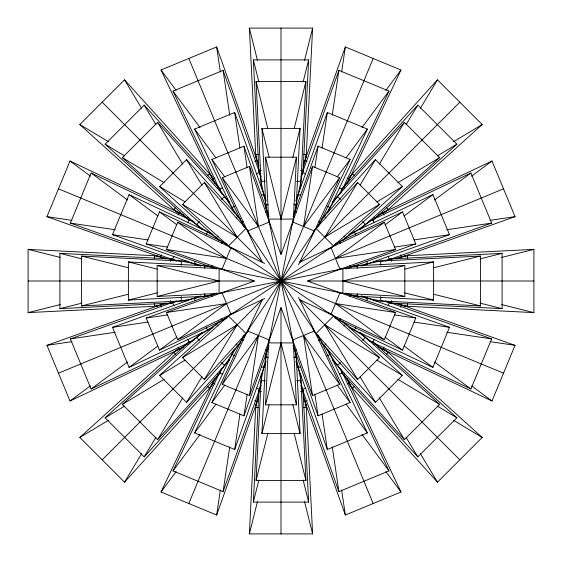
<?xml version="1.0" encoding="UTF-8"?>
<svg xmlns="http://www.w3.org/2000/svg" width="562" height="562" viewBox="0 0 562 562"><rect width="100%" height="100%" fill="white"/><g stroke="black" fill="none" stroke-linecap="round" stroke-linejoin="round"><path stroke-width="0.84" d="M306.114 403.952L312.613 533.9L249.388 533.9L255.886 403.952M303.023 389.817L308.636 502.105L253.364 502.105L258.977 389.817M300.593 373.709L305.932 480.433L256.068 480.433L261.407 373.709M296.048 352.985L300.073 433.604L261.927 433.604L265.952 352.985M293.294 341.176L296.476 404.823L265.524 404.823L268.706 341.176M293.294 220.824L296.476 157.177L265.524 157.177L268.706 220.824M296.048 209.015L300.073 128.396L261.927 128.396L265.952 209.015M300.593 188.291L305.932 81.567L256.068 81.567L261.407 188.291M303.023 172.183L308.636 59.895L253.364 59.895L258.977 172.183M306.114 158.048L312.613 28.1L249.388 28.1L255.886 158.048M214.909 378.296L161.013 492.003L216.644 515.045L220.374 489.966M221.744 368.096L173.012 470.9L223.079 491.638L229.76 446.748M234.389 348.995L194.607 432.923L234.663 449.509L239.953 413.976M243.873 335.064L211.888 402.54L243.929 415.81L247.14 394.25M249.493 395.585L258.436 335.472L222.257 384.31L249.493 395.585L281 307.281L312.507 395.585L339.743 384.31L298.513 297.326M312.507 166.415L303.564 226.528L339.743 177.69L312.507 166.415L281 254.719L249.493 166.415L222.257 177.69L262.412 262.412M314.861 167.75L318.071 146.19L350.112 159.46L318.127 226.936M322.047 148.024L327.337 112.491L367.393 129.077L327.611 213.005M332.24 115.252L338.921 70.362L388.988 91.1L340.256 193.904M341.626 72.034L345.356 46.955L400.987 69.997L347.091 183.704M259.208 391.152L257.164 401.479L254.783 400.488M261.59 379.104L259.553 389.431L256.342 388.103M266.051 356.582L263.838 367.745L261.435 366.747M268.798 342.687L267.273 350.393L265.671 349.733M293.202 219.313L294.727 211.607L296.329 212.267M295.949 205.418L298.162 194.255L300.565 195.253M300.41 182.896L302.447 172.569L305.658 173.897M302.792 170.848L304.836 160.521L307.217 161.512M257.255 399.708L255.71 407.45L258.323 407.45M259.574 388.124L258.892 391.552L261.442 391.552M264.154 365.244L261.056 380.713L265.39 380.713M267.456 348.728L265.742 357.306L268.285 357.306M269.648 337.748L268.615 342.911L293.385 342.911L292.352 337.748M292.352 224.252L293.385 219.089L268.615 219.089L269.648 224.252M294.544 213.272L296.258 204.694L293.715 204.694M297.846 196.756L300.944 181.287L296.61 181.287M302.426 173.876L303.108 170.448L300.558 170.448M304.745 162.292L306.29 154.55L303.677 154.55M304.548 60.352L312.613 28.1M303.108 82.003L308.636 59.895M294.312 128.045L305.932 81.567M292.872 157.22L300.073 128.396M296.476 157.177L281 219.089L265.524 157.177M265.524 404.823L281 342.911L296.476 404.823M261.927 433.604L269.128 404.781M256.068 480.433L267.688 433.955M253.364 502.105L258.892 479.997M249.388 533.9L257.452 501.648M303.066 165.467L345.356 46.955M300.979 176.686L338.921 70.362M295.837 200.775L327.337 112.491M292.978 216.518L318.071 146.19M243.929 415.81L269.022 345.482M234.663 449.509L266.163 361.226M223.079 491.638L261.021 385.314M216.644 515.045L258.934 396.533M165.467 258.934L46.955 216.644L69.997 161.013L183.704 214.909M176.686 261.021L70.362 223.079L91.1 173.012L193.904 221.744M200.775 266.163L112.491 234.663L129.077 194.607L213.005 234.389M216.518 269.022L146.19 243.929L159.46 211.888L226.936 243.873M161.512 254.783L160.521 257.164L170.848 259.208M177.971 215.049L178.955 212.661L187.701 218.52M264.674 298.513L177.69 339.743L166.415 312.507L254.719 281L166.415 249.493L177.69 222.257L264.674 263.487M173.897 256.342L172.569 259.553L182.896 261.59M187.834 222.7L189.162 219.496L197.908 225.355M195.253 261.435L194.255 263.838L205.418 266.051M206.198 235L207.526 231.797L216.988 238.126M212.267 265.671L211.607 267.273L219.313 268.798M221.561 243.241L222.222 241.639L228.755 246.008M188.825 503.524L373.175 58.476M340.439 318.759L339.778 320.361L333.245 315.992M349.733 296.329L350.393 294.727L342.687 293.202M355.802 327L354.474 330.203L345.012 323.874M366.747 300.565L367.745 298.162L356.582 295.949M374.166 339.3L372.838 342.504L364.092 336.645M388.103 305.658L389.431 302.447L379.104 300.41M299.588 299.588L384.31 339.743L395.585 312.507L307.281 281L395.585 249.493L384.31 222.257L299.588 262.412M384.029 346.951L383.045 349.339L374.299 343.48M400.488 307.217L401.479 304.836L391.152 302.792M335.064 318.127L402.54 350.112L415.81 318.071L345.482 292.978M348.995 327.611L432.923 367.393L449.509 327.337L361.226 295.837M368.096 340.256L470.9 388.988L491.638 338.921L385.314 300.979M378.296 347.091L492.003 400.987L515.045 345.356L396.533 303.066M222.257 384.31L262.412 299.588M298.513 264.674L339.743 177.69M176.953 349.592L79.818 437.475L124.525 482.182L141.631 453.674M189.12 341.794L105.108 417.805L144.195 456.892L155.92 437.348M201.589 332.704L122.354 404.394L157.606 439.646L182.706 397.819M219.461 321.267L159.601 375.423L186.577 402.399L201.863 376.919M204.392 379.498L237.22 324.78L182.502 357.608L204.392 379.498L247.723 331.601M357.608 182.502L324.78 237.22L379.498 204.392L357.608 182.502L314.277 230.399M360.137 185.081L375.423 159.601L402.399 186.577L342.539 240.733M379.294 164.181L404.394 122.354L439.646 157.606L360.411 229.296M406.08 124.652L417.805 105.108L456.892 144.195L372.88 220.206M420.369 108.325L437.475 79.818L482.182 124.525L385.047 212.408M213.363 382.455L209.471 388.3L207.617 386.445M219.918 372.627L218.463 374.805L217.262 373.604M232.858 353.21L224.589 365.609L221.526 362.546M242.686 338.472L237.838 345.742L236.04 343.944M249.38 328.426L245.98 333.533L228.467 316.02L233.574 312.62M312.62 233.574L316.02 228.467L333.533 245.98L328.426 249.38M319.314 223.528L324.162 216.258L325.96 218.056M329.142 208.79L337.411 196.391L340.474 199.454M342.082 189.373L343.537 187.195L344.738 188.396M348.637 179.545L352.529 173.7L354.383 175.555M218.52 374.299L212.661 383.045L215.049 384.029M225.355 364.092L219.496 372.838L222.7 374.166M238.126 345.012L231.797 354.474L235 355.802M246.008 333.245L241.639 339.778L243.241 340.439M315.992 228.755L320.361 222.222L318.759 221.561M323.874 216.988L330.203 207.526L327 206.198M336.645 197.908L342.504 189.162L339.3 187.834M343.48 187.701L349.339 178.955L346.951 177.971M385.897 90.37L400.987 69.997M361.97 127.567L388.988 91.1M346.002 157.943L367.393 129.077M337.137 176.981L350.112 159.46M211.888 402.54L224.863 385.019M194.607 432.923L215.998 404.057M173.012 470.9L200.03 434.433M161.013 492.003L176.103 471.63M349.592 176.953L437.475 79.818M341.794 189.12L417.805 105.108M332.704 201.589L404.394 122.354M321.267 219.461L375.423 159.601M186.577 402.399L240.733 342.539M157.606 439.646L229.296 360.411M144.195 456.892L220.206 372.88M124.525 482.182L212.408 385.047M176.953 212.408L79.818 124.525L124.525 79.818L212.408 176.953M189.12 220.206L105.108 144.195L144.195 105.108L220.206 189.12M201.589 229.296L122.354 157.606L157.606 122.354L229.296 201.589M219.461 240.733L159.601 186.577L186.577 159.601L240.733 219.461M175.555 207.617L173.7 209.471L179.545 213.363M207.617 175.555L209.471 173.7L213.363 179.545M230.399 247.723L182.502 204.392L204.392 182.502L247.723 230.399M188.396 217.262L187.195 218.463L189.373 219.918M217.262 188.396L218.463 187.195L219.918 189.373M199.454 221.526L196.391 224.589L208.79 232.858M221.526 199.454L224.589 196.391L232.858 208.79M218.056 236.04L216.258 237.838L223.528 242.686M236.04 218.056L237.838 216.258L242.686 223.528M102.172 459.828L262.503 299.497M299.497 262.503L459.828 102.172M325.96 343.944L324.162 345.742L319.314 338.472M343.944 325.96L345.742 324.162L338.472 319.314M340.474 362.546L337.411 365.609L329.142 353.21M362.546 340.474L365.609 337.411L353.21 329.142M344.738 373.604L343.537 374.805L342.082 372.627M373.604 344.738L374.805 343.537L372.627 342.082M314.277 331.601L357.608 379.498L379.498 357.608L331.601 314.277M354.383 386.445L352.529 388.3L348.637 382.455M386.445 354.383L388.3 352.529L382.455 348.637M321.267 342.539L375.423 402.399L402.399 375.423L342.539 321.267M332.704 360.411L404.394 439.646L439.646 404.394L360.411 332.704M341.794 372.88L417.805 456.892L456.892 417.805L372.88 341.794M349.592 385.047L437.475 482.182L482.182 437.475L385.047 349.592M182.502 357.608L230.399 314.277M331.601 247.723L379.498 204.392M165.467 303.066L46.955 345.356L69.997 400.987L90.37 385.897M176.686 300.979L70.362 338.921L91.1 388.988L127.567 361.97M200.775 295.837L112.491 327.337L129.077 367.393L157.943 346.002M216.518 292.978L146.19 318.071L159.46 350.112L176.981 337.137M177.69 339.743L226.528 303.564L166.415 312.507M384.31 222.257L335.472 258.436L395.585 249.493M385.019 224.863L402.54 211.888L415.81 243.929L345.482 269.022M404.057 215.998L432.923 194.607L449.509 234.663L361.226 266.163M434.433 200.03L470.9 173.012L491.638 223.079L385.314 261.021M471.63 176.103L492.003 161.013L515.045 216.644L396.533 258.934M187.701 343.48L178.955 349.339L177.971 346.951M197.908 336.645L189.162 342.504L187.834 339.3M216.988 323.874L207.526 330.203L206.198 327M228.755 315.992L222.222 320.361L221.561 318.759M333.245 246.008L339.778 241.639L340.439 243.241M345.012 238.126L354.474 231.797L355.802 235M364.092 225.355L372.838 219.496L374.166 222.7M374.299 218.52L383.045 212.661L384.029 215.049M179.545 348.637L173.7 352.529L175.555 354.383M189.373 342.082L187.195 343.537L188.396 344.738M208.79 329.142L196.391 337.411L199.454 340.474M223.528 319.314L216.258 324.162L218.056 325.96M338.472 242.686L345.742 237.838L343.944 236.04M353.21 232.858L365.609 224.589L362.546 221.526M372.627 219.918L374.805 218.463L373.604 217.262M382.455 213.363L388.3 209.471L386.445 207.617M453.674 141.631L482.182 124.525M437.348 155.92L456.892 144.195M397.819 182.706L439.646 157.606M376.919 201.863L402.399 186.577M159.601 375.423L185.081 360.137M122.354 404.394L164.181 379.294M105.108 417.805L124.652 406.08M79.818 437.475L108.325 420.369M378.296 214.909L492.003 161.013M368.096 221.744L470.9 173.012M348.995 234.389L432.923 194.607M335.064 243.873L402.54 211.888M159.46 350.112L226.936 318.127M129.077 367.393L213.005 327.611M91.1 388.988L193.904 340.256M69.997 400.987L183.704 347.091M214.909 183.704L161.013 69.997L216.644 46.955L258.934 165.467M221.744 193.904L173.012 91.1L223.079 70.362L261.021 176.686M234.389 213.005L194.607 129.077L234.663 112.491L266.163 200.775M243.873 226.936L211.888 159.46L243.929 146.19L269.022 216.518M215.049 177.971L212.661 178.955L218.52 187.701M254.783 161.512L257.164 160.521L259.208 170.848M222.7 187.834L219.496 189.162L225.355 197.908M256.342 173.897L259.553 172.569L261.59 182.896M235 206.198L231.797 207.526L238.126 216.988M261.435 195.253L263.838 194.255L266.051 205.418M243.241 221.561L241.639 222.222L246.008 228.755M265.671 212.267L267.273 211.607L268.798 219.313M58.476 373.175L503.524 188.825M296.329 349.733L294.727 350.393L293.202 342.687M318.759 340.439L320.361 339.778L315.992 333.245M300.565 366.747L298.162 367.745L295.949 356.582M327 355.802L330.203 354.474L323.874 345.012M305.658 388.103L302.447 389.431L300.41 379.104M339.3 374.166L342.504 372.838L336.645 364.092M307.217 400.488L304.836 401.479L302.792 391.152M346.951 384.029L349.339 383.045L343.48 374.299M292.978 345.482L318.071 415.81L350.112 402.54L318.127 335.064M295.837 361.226L327.337 449.509L367.393 432.923L327.611 348.995M300.979 385.314L338.921 491.638L388.988 470.9L340.256 368.096M303.066 396.533L345.356 515.045L400.987 492.003L347.091 378.296M158.048 255.886L28.1 249.388L28.1 312.613L60.352 304.548M172.183 258.977L59.895 253.364L59.895 308.636L82.003 303.108M188.291 261.407L81.567 256.068L81.567 305.932L128.045 294.312M209.015 265.952L128.396 261.927L128.396 300.073L157.22 292.872M157.177 296.476L219.089 281L157.177 265.524L157.177 296.476L220.824 293.294M404.823 265.524L342.911 281L404.823 296.476L404.823 265.524L341.176 268.706M404.781 269.128L433.604 261.927L433.604 300.073L352.985 296.048M433.955 267.688L480.433 256.068L480.433 305.932L373.709 300.593M479.997 258.892L502.105 253.364L502.105 308.636L389.817 303.023M501.648 257.452L533.9 249.388L533.9 312.613L403.952 306.114M162.292 304.745L154.55 306.29L154.55 303.677M173.876 302.426L170.448 303.108L170.448 300.558M196.756 297.846L181.287 300.944L181.287 296.61M213.272 294.544L204.694 296.258L204.694 293.715M224.252 292.352L219.089 293.385L219.089 268.615L224.252 269.648M337.748 269.648L342.911 268.615L342.911 293.385L337.748 292.352M348.728 267.456L357.306 265.742L357.306 268.285M365.244 264.154L380.713 261.056L380.713 265.39M388.124 259.574L391.552 258.892L391.552 261.442M399.708 257.255L407.45 255.71L407.45 258.323M170.848 302.792L160.521 304.836L161.512 307.217M182.896 300.41L172.569 302.447L173.897 305.658M205.418 295.949L194.255 298.162L195.253 300.565M219.313 293.202L211.607 294.727L212.267 296.329M342.687 268.798L350.393 267.273L349.733 265.671M356.582 266.051L367.745 263.838L366.747 261.435M379.104 261.59L389.431 259.553L388.103 256.342M391.152 259.208L401.479 257.164L400.488 254.783M489.966 220.374L515.045 216.644M446.748 229.76L491.638 223.079M413.976 239.953L449.509 234.663M394.25 247.14L415.81 243.929M146.19 318.071L167.75 314.861M112.491 327.337L148.024 322.047M70.362 338.921L115.252 332.24M46.955 345.356L72.034 341.626M403.952 255.886L533.9 249.388M389.817 258.977L502.105 253.364M373.709 261.407L480.433 256.068M352.985 265.952L433.604 261.927M128.396 300.073L209.015 296.048M81.567 305.932L188.291 300.593M59.895 308.636L172.183 303.023M28.1 312.613L158.048 306.114M258.323 154.55L255.71 154.55L257.255 162.292M261.442 170.448L258.892 170.448L259.574 173.876M265.39 181.287L261.056 181.287L264.154 196.756M268.285 204.694L265.742 204.694L267.456 213.272M28.1 281L253.968 281M308.032 281L533.9 281M293.715 357.306L296.258 357.306L294.544 348.728M296.61 380.713L300.944 380.713L297.846 365.244M300.558 391.552L303.108 391.552L302.426 388.124M303.677 407.45L306.29 407.45L304.745 399.708M157.177 265.524L220.824 268.706M341.176 293.294L404.823 296.476M46.955 216.644L72.034 220.374M70.362 223.079L115.252 229.76M112.491 234.663L148.024 239.953M146.19 243.929L167.75 247.14M166.415 249.493L226.528 258.436L177.69 222.257M395.585 312.507L335.472 303.564L384.31 339.743M394.25 314.861L415.81 318.071M413.976 322.047L449.509 327.337M446.748 332.24L491.638 338.921M489.966 341.626L515.045 345.356M162.292 257.255L154.55 255.71L154.55 258.323M173.876 259.574L170.448 258.892L170.448 261.442M196.756 264.154L181.287 261.056L181.287 265.39M213.272 267.456L204.694 265.742L204.694 268.285M348.728 294.544L357.306 296.258L357.306 293.715M365.244 297.846L380.713 300.944L380.713 296.61M388.124 302.426L391.552 303.108L391.552 300.558M399.708 304.745L407.45 306.29L407.45 303.677M501.648 304.548L533.9 312.613M479.997 303.108L502.105 308.636M433.955 294.312L480.433 305.932M404.781 292.872L433.604 300.073M128.396 261.927L157.22 269.128M81.567 256.068L128.045 267.688M59.895 253.364L82.003 258.892M28.1 249.388L60.352 257.452M58.476 188.825L503.524 373.175M79.818 124.525L108.325 141.631M105.108 144.195L124.652 155.92M122.354 157.606L164.181 182.706M159.601 186.577L185.081 201.863M182.502 204.392L237.22 237.22L204.392 182.502M379.498 357.608L324.78 324.78L357.608 379.498M376.919 360.137L402.399 375.423M397.819 379.294L439.646 404.394M437.348 406.08L456.892 417.805M453.674 420.369L482.182 437.475M233.574 249.38L228.467 245.98L245.98 228.467L249.38 233.574M328.426 312.62L333.533 316.02L316.02 333.533L312.62 328.426M471.63 385.897L492.003 400.987M434.433 361.97L470.9 388.988M404.057 346.002L432.923 367.393M385.019 337.137L402.54 350.112M159.46 211.888L176.981 224.863M129.077 194.607L157.943 215.998M91.1 173.012L127.567 200.03M69.997 161.013L90.37 176.103M102.172 102.172L262.503 262.503M299.497 299.497L459.828 459.828M161.013 69.997L176.103 90.37M173.012 91.1L200.03 127.567M194.607 129.077L215.998 157.943M211.888 159.46L224.863 176.981M222.257 177.69L258.436 226.528L249.493 166.415M339.743 384.31L303.564 335.472L312.507 395.585M337.137 385.019L350.112 402.54M346.002 404.057L367.393 432.923M361.97 434.433L388.988 470.9M385.897 471.63L400.987 492.003M420.369 453.674L437.475 482.182M406.08 437.348L417.805 456.892M379.294 397.819L404.394 439.646M360.137 376.919L375.423 402.399M186.577 159.601L201.863 185.081M157.606 122.354L182.706 164.181M144.195 105.108L155.92 124.652M124.525 79.818L141.631 108.325M188.825 58.476L373.175 503.524M249.388 28.1L257.452 60.352M253.364 59.895L258.892 82.003M256.068 81.567L267.688 128.045M261.927 128.396L269.128 157.22M292.872 404.781L300.073 433.604M294.312 433.955L305.932 480.433M303.108 479.997L308.636 502.105M304.548 501.648L312.613 533.9M341.626 489.966L345.356 515.045M332.24 446.748L338.921 491.638M322.047 413.976L327.337 449.509M314.861 394.25L318.071 415.81M243.929 146.19L247.14 167.75M234.663 112.491L239.953 148.024M223.079 70.362L229.76 115.252M216.644 46.955L220.374 72.034M281 28.1L281 253.968M281 308.032L281 533.9M292.669 222.011L269.331 339.989L247.54 330.962L314.46 231.038L292.669 222.011M231.038 247.54L222.011 269.331L339.989 292.669L330.962 314.46L231.038 247.54M330.962 247.54L231.038 314.46L222.011 292.669L339.989 269.331L330.962 247.54M269.331 222.011L247.54 231.038L314.46 330.962L292.669 339.989L269.331 222.011"/></g></svg>
